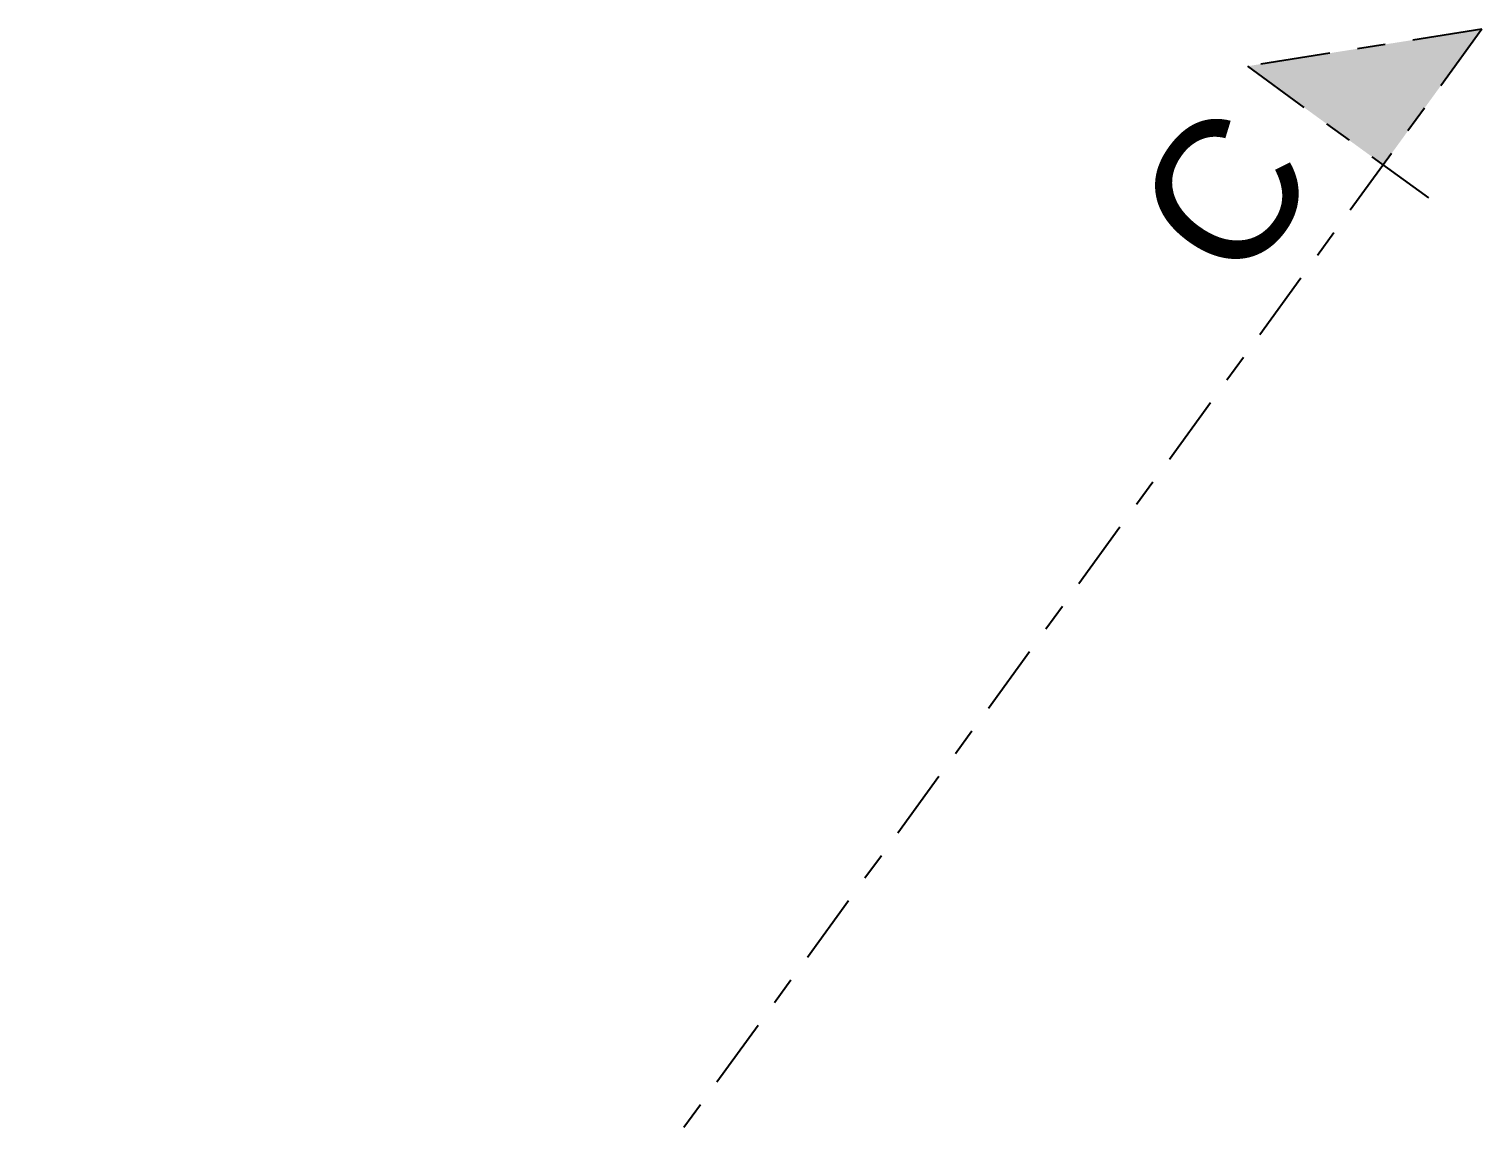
# Model space of a CAD drawing. Header units: millimetres. Extents: x 400408 to 401363, y 4543987 to 4544157.
# Drawn here: x 401048.3 to 401053.49, y 4544131.79 to 4544135.74 of the extents above; entities that cross this region are included whole.
import ezdxf

# ---------------------------------------------------------------- set-up
doc = ezdxf.new("R2010")
doc.units = ezdxf.units.MM
doc.linetypes.add('CENTER', pattern=[2, 1.25, -0.25, 0.25, -0.25])
for name, color, linetype in [('kesit tarama prota', 252, 'Continuous'), ('skesit prota', 7, 'Continuous'), ('tkesit prota', 7, 'Continuous')]:
    doc.layers.add(name, color=color, linetype=linetype)
doc.styles.add('Arial', font='Arial.ttf')

msp = doc.modelspace()

# ---------------------------------------------------------------- hatches: boundary and pattern name
at = {"layer": 'kesit tarama prota'}
h = msp.add_hatch(color=256, dxfattribs=at)
h.dxf.hatch_style = 1
h.paths.add_polyline_path([(401052.6551, 4544135.6051), (401053.4932, 4544135.7378), (401053.1405, 4544135.2524)])

# ---------------------------------------------------------------- linework, layer by layer
at = {"layer": 'skesit prota', "linetype": 'CENTER', "ltscale": 0.2}
for p, q in [((401053.4932, 4544135.7378), (401052.6551, 4544135.6051)), ((401052.6551, 4544135.6051), (401053.3832, 4544135.0761))]:
    msp.add_line(p, q, dxfattribs=at)
msp.add_lwpolyline([(401053.4932, 4544135.7378), (401021.5302, 4544091.7446)], dxfattribs=at)

# ---------------------------------------------------------------- texts
at = {"layer": 'tkesit prota', "style": 'Arial'}
msp.add_text('C', height=0.5, rotation=54, dxfattribs=at).set_placement((401052.6277, 4544134.8019))

doc.saveas('drawing.dxf')
